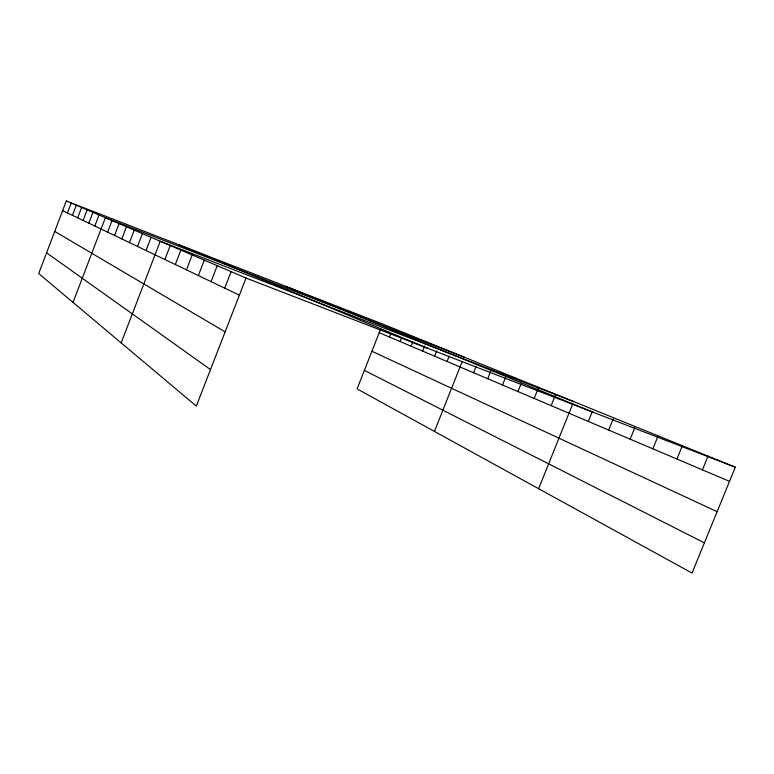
<?xml version="1.0" encoding="UTF-8"?>
<svg xmlns="http://www.w3.org/2000/svg" width="774" height="774" viewBox="0 0 774 774"><rect width="100%" height="100%" fill="white"/><g stroke="black" fill="none" stroke-linecap="round" stroke-linejoin="round"><path stroke-width="1.16" d="M66.322 200.95L38.7 273.541L196.325 406.098L246.026 278.05L66.322 200.95L382.637 324.025L735.3 467.215L692.033 573.05L357.085 388.896L380.498 329.434M67.435 212.937L71.198 203.049M72.437 215.327L76.287 205.226M77.671 217.823L81.599 207.509M83.128 220.435L87.152 209.889M88.836 223.164L92.948 212.376M94.815 226.027L99.024 214.988M73.027 302.411L105.399 217.717L463.994 357.066M107.644 232.161L112.075 220.58M114.552 235.46L119.09 223.599M121.808 238.934L126.472 226.763M129.452 242.591L134.241 230.091M137.511 246.451L142.435 233.613M146.025 250.515L151.094 237.328M121.17 342.892L160.247 241.256L573.66 401.59M164.872 259.532L170.251 245.542M175.321 264.534L180.884 250.108M186.466 269.855L192.213 254.965M198.357 275.544L204.307 260.151M211.079 281.63L217.242 265.705M224.721 288.151L231.107 271.655M389.467 337.029L390.773 333.729M400.11 341.547L401.435 338.18M411.158 346.239L412.765 342.166M422.652 351.115L424.703 345.93M434.611 356.185L436.71 350.903M447.062 361.477L449.21 356.079M434.446 431.428L462.242 361.468M473.591 372.729L476.01 366.653M487.736 378.738L490.619 371.481M502.519 385.007L505.47 377.596M517.98 391.576L521.008 383.991M534.176 398.446L538.617 387.358M551.165 405.653L555.713 394.305M538.646 488.713L572.808 403.709M588.308 421.424L592.236 411.662M608.664 430.063L613.163 418.928M630.152 439.177L634.825 427.645M652.869 448.823L657.687 436.962M676.921 459.03L682.339 445.718M702.424 469.857L708.016 456.138M246.026 278.05L735.3 467.215M285.674 286.303L593.126 412.252M178.407 244.565L428.022 348.416M379.221 332.685L729.524 481.351M371.907 351.261L717.121 511.682M62.636 210.634L239.379 295.165M364.38 370.369L704.379 542.855M54.722 231.426L225.137 331.872M46.585 252.817L210.489 369.585"/></g></svg>
